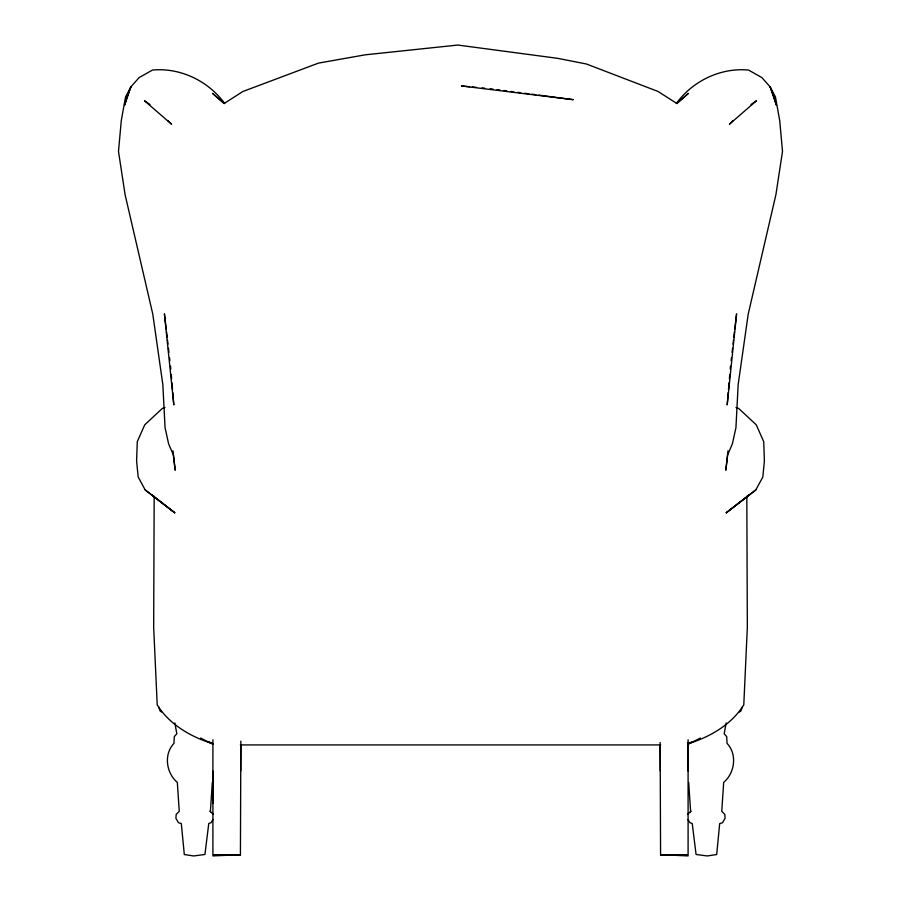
<?xml version="1.0" encoding="UTF-8"?>
<svg xmlns="http://www.w3.org/2000/svg" width="901" height="901" viewBox="0 0 901 901"><rect width="100%" height="100%" fill="white"/><g stroke="black" fill="none" stroke-linecap="round" stroke-linejoin="round"><path stroke-width="1.35" d="M212.906 803.467L212.906 771.019M688.094 771.019L688.094 739.766M240.725 771.008L240.815 745.195M154.184 496.169L153.666 627.4L157.213 704.852C169.399 724.562 191.08 737.052 212.918 743.742L209.257 741.951M210.372 811.812L212.309 782.44M728.233 392.464L727.186 404.932L736.59 313.818L734.811 328.978M728.47 389.705L729.044 382.779M729.393 378.623L729.742 374.467M730.215 368.937L730.452 366.166M728.031 450.748L725.823 470.254L727.636 454.926L732.389 443.844L735.937 427.705L738.167 384.581L748.213 314.111L775.907 194.695L782.507 151.402L779.725 120.689L775.468 96.993L770.13 86.879L761.863 77.576L748.506 70.041C720.62 67.507 692.813 80.865 676.369 103.401M731.094 360.659L731.421 357.9M732.062 352.392L732.547 348.259M733.031 344.126L733.515 339.992M733.842 337.244L734.484 331.726M726.161 722.94L724.179 733.752L726.702 736.635L727.062 743.393C737.367 754.227 734.901 772.99 723.683 782.372L721.746 811.294L724.809 814.414L725.091 818.333L722.546 822.681L719.685 823.604L716.689 854.542L707.319 855.95L696.068 854.486L692.238 823.48L689.997 822.737L687.97 819.482M742.311 706.88L740.937 710.957L739.406 712.015M755.793 489.941L726.307 512.737L755.793 489.941L762.832 477.012L764.397 460.952L763.721 441.648L756.254 424.81L738.629 408.412L735.982 407.489M213.03 819.482L211.003 822.737L208.762 823.48L204.932 854.486L193.681 855.95L184.311 854.542L181.315 823.604L178.454 822.681L175.909 818.333L176.191 814.414L179.254 811.294L177.317 782.372C166.099 772.99 163.633 754.227 173.938 743.393L174.298 736.635L176.821 733.752L174.839 722.94M733.189 120.543L729.405 124.225L756.491 100.766L751.017 104.516M687.576 814.47L691.022 811.125M676.854 103.604L688.432 93.355L676.752 103.435L658.124 91.497L586.371 63.982L557.561 58.317L457.832 45.05L365.333 54.803L318.447 63.115L242.876 91.497L224.248 103.435L212.568 93.355L224.146 103.604M726.307 512.737L749.508 494.638M688.15 744.271L700.347 738.065M691.743 741.951L688.082 743.742C709.92 737.052 731.601 724.562 743.787 704.852L747.334 627.4L746.816 496.169M165.018 407.489L162.371 408.412L144.746 424.81L137.279 441.648L136.603 460.952L138.168 477.012L145.207 489.941L174.693 512.737L145.207 489.941M660.658 744.924L240.342 744.924M469.658 86.733L461.458 85.955L573.273 99.684L538.652 95.101M472.394 86.992L476.505 87.386M481.967 87.904L484.704 88.163M490.178 88.681L492.948 89.053M497.104 89.604L499.875 89.965M504.019 90.517L506.79 90.888M510.946 91.429L513.716 91.801M517.872 92.352L520.643 92.713M524.799 93.265L528.955 93.817M531.725 94.188L535.881 94.74M200.653 738.065L212.85 744.271M161.594 712.015L160.063 710.957L158.689 706.88M149.983 104.516L144.509 100.766L171.595 124.225L167.811 120.543M151.492 494.638L174.693 512.737M209.978 811.125L213.424 814.47M224.631 103.401C208.187 80.865 180.38 67.507 152.494 70.041L139.137 77.576L130.87 86.879L125.532 96.993L121.275 120.689L118.493 151.402L125.093 194.695L152.787 314.111L162.833 384.581L165.063 427.705L168.611 443.844L173.364 454.926L175.177 470.254L172.969 450.748M166.189 328.978L164.41 313.818L173.814 404.932L172.767 392.464M166.516 331.726L167.158 337.244M167.485 339.992L167.969 344.126M168.453 348.259L168.938 352.392M169.579 357.9L169.906 360.659M170.548 366.166L170.785 368.937M171.258 374.467L171.607 378.623M171.956 382.779L172.53 389.705M688.691 782.44L690.628 811.812M660.185 745.195L660.275 771.008M688.094 742.48L688.094 855.916L661.379 854.7L687.103 854.993L660.579 855.364L660.151 742.48M240.849 741.129L240.421 855.364L213.897 854.993L239.621 854.7L212.906 855.916L212.906 739.766M127.615 95.731L124.529 105.248L130.87 86.879L127.615 95.731M773.385 95.731L770.13 86.879L776.471 105.248L773.385 95.731"/></g></svg>
